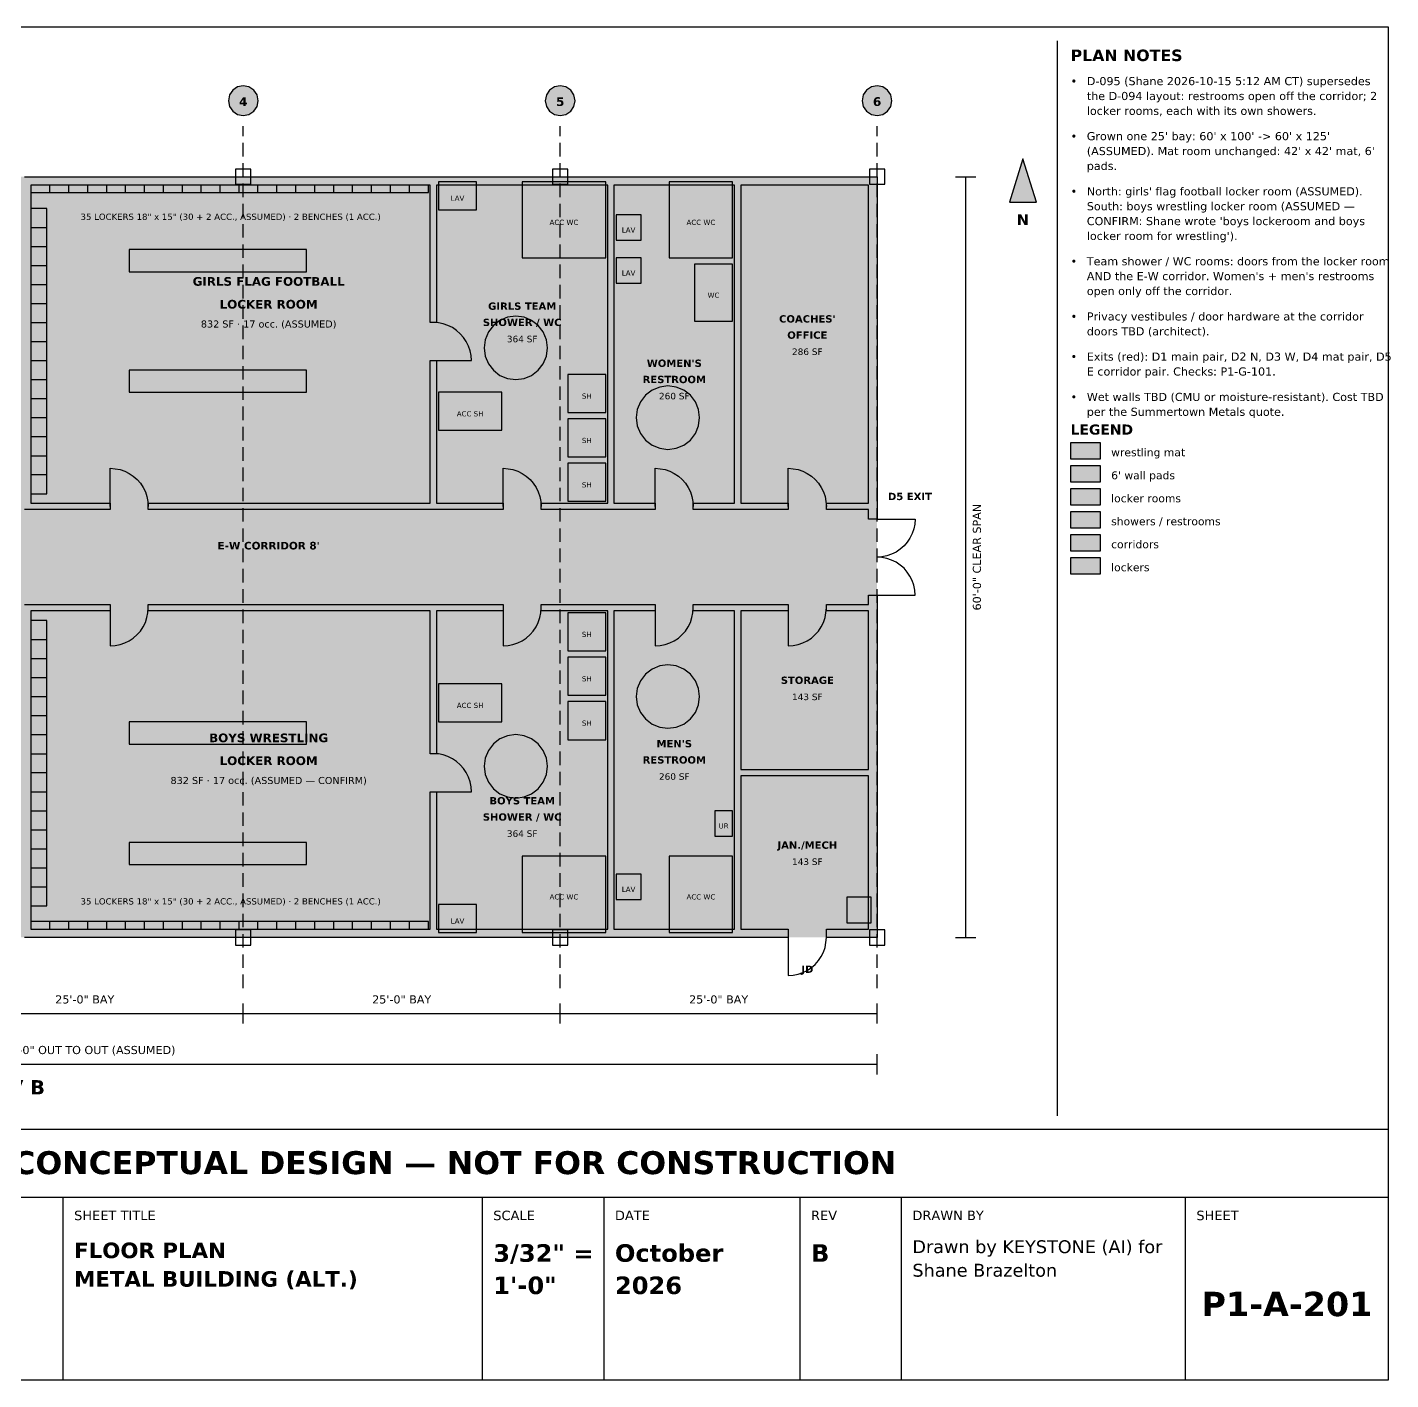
# Model space of a CAD drawing. Header units: inches. Extents: x 0.3 to 16.5, y 0.5 to 10.5.
# Drawn here: x 6.43 to 16.52, y 0.5 to 10.5 of the extents above; entities that cross this region are included whole.
import ezdxf
from ezdxf.enums import TextEntityAlignment as Align

# ---------------------------------------------------------------- set-up
doc = ezdxf.new("R2010")
doc.units = ezdxf.units.IN
doc.header["$MEASUREMENT"] = 0
for name, color, linetype in [('A-ANNO-DIMS', 7, 'Continuous'), ('A-ANNO-EXIT', 7, 'Continuous'), ('A-ANNO-TEXT', 7, 'Continuous'), ('A-DOOR', 7, 'Continuous'), ('A-FLOR-PATT', 7, 'Continuous'), ('A-FURN', 7, 'Continuous'), ('A-WALL', 7, 'Continuous'), ('G-ANNO-TTLB', 7, 'Continuous'), ('P-FIXT', 7, 'Continuous'), ('S-COLS', 7, 'Continuous'), ('S-GRID', 7, 'Continuous')]:
    doc.layers.add(name, color=color, linetype=linetype)
doc.styles.add('KS-BOLD', font='DejaVuSans-Bold.ttf')
doc.styles.add('KS-REG', font='DejaVuSans.ttf')

msp = doc.modelspace()

# ---------------------------------------------------------------- hatches: boundary and pattern name
at = {"layer": 'A-ANNO-TEXT', "true_color": 0x1a1a1a}
msp.add_hatch(color=7, dxfattribs=at).paths.add_polyline_path([(13.797, 9.527), (13.697, 9.207), (13.897, 9.207)])
at = {"layer": 'A-ANNO-TEXT', "true_color": 0xc9302c}
msp.add_hatch(color=7, dxfattribs=at).paths.add_polyline_path([(14.15, 7.308), (14.37, 7.308), (14.37, 7.428), (14.15, 7.428)])
at = {"layer": 'A-ANNO-TEXT', "true_color": 0x2b2b2b}
msp.add_hatch(color=7, dxfattribs=at).paths.add_polyline_path([(14.15, 7.138), (14.37, 7.138), (14.37, 7.258), (14.15, 7.258)])
at = {"layer": 'A-ANNO-TEXT', "true_color": 0xf4e6c8}
msp.add_hatch(color=7, dxfattribs=at).paths.add_polyline_path([(14.15, 6.968), (14.37, 6.968), (14.37, 7.088), (14.15, 7.088)])
at = {"layer": 'A-ANNO-TEXT', "true_color": 0xeaf0f8}
msp.add_hatch(color=7, dxfattribs=at).paths.add_polyline_path([(14.15, 6.798), (14.37, 6.798), (14.37, 6.918), (14.15, 6.918)])
at = {"layer": 'A-ANNO-TEXT', "true_color": 0xe3f1e6}
msp.add_hatch(color=7, dxfattribs=at).paths.add_polyline_path([(14.15, 6.628), (14.37, 6.628), (14.37, 6.748), (14.15, 6.748)])
at = {"layer": 'A-ANNO-TEXT', "true_color": 0x9aa5b1}
msp.add_hatch(color=7, dxfattribs=at).paths.add_polyline_path([(14.15, 6.458), (14.37, 6.458), (14.37, 6.578), (14.15, 6.578)])
at = {"layer": 'A-FLOR-PATT', "true_color": 0xe3f1e6}
for points in [[(5.688, 3.77), (6.438, 3.77), (6.438, 9.395), (5.688, 9.395)], [(6.438, 6.207), (12.719, 6.207), (12.719, 6.957), (6.438, 6.957)]]:
    msp.add_hatch(color=7, dxfattribs=at).paths.add_polyline_path(points)
at = {"layer": 'A-FLOR-PATT', "true_color": 0xf4e6c8}
for points in [[(6.438, 6.957), (9.438, 6.957), (9.438, 9.395), (6.438, 9.395)], [(6.438, 3.77), (9.438, 3.77), (9.438, 6.207), (6.438, 6.207)]]:
    msp.add_hatch(color=7, dxfattribs=at).paths.add_polyline_path(points)
at = {"layer": 'A-FLOR-PATT', "true_color": 0xeaf0f8}
for points in [[(9.438, 6.957), (10.75, 6.957), (10.75, 9.395), (9.438, 9.395)], [(10.75, 6.957), (11.688, 6.957), (11.688, 9.395), (10.75, 9.395)], [(9.438, 3.77), (10.75, 3.77), (10.75, 6.207), (9.438, 6.207)], [(10.75, 3.77), (11.688, 3.77), (11.688, 6.207), (10.75, 6.207)]]:
    msp.add_hatch(color=7, dxfattribs=at).paths.add_polyline_path(points)
at = {"layer": 'A-FLOR-PATT', "true_color": 0xffffff}
for points in [[(11.688, 6.957), (12.719, 6.957), (12.719, 9.395), (11.688, 9.395)], [(11.688, 4.989), (12.719, 4.989), (12.719, 6.207), (11.688, 6.207)], [(11.688, 3.77), (12.719, 3.77), (12.719, 4.989), (11.688, 4.989)]]:
    msp.add_hatch(color=7, dxfattribs=at).paths.add_polyline_path(points)
at = {"layer": 'A-FURN', "true_color": 0x9aa5b1}
for points in [[(6.461, 9.278), (9.4, 9.278), (9.4, 9.332), (6.461, 9.332)], [(6.461, 7.051), (6.578, 7.051), (6.578, 9.161), (6.461, 9.161)], [(6.461, 4.004), (6.578, 4.004), (6.578, 6.114), (6.461, 6.114)], [(6.461, 3.832), (9.4, 3.832), (9.4, 3.887), (6.461, 3.887)]]:
    msp.add_hatch(color=7, dxfattribs=at).paths.add_polyline_path(points)
at = {"layer": 'A-FURN', "true_color": 0xd2b48c}
for points in [[(7.188, 8.692), (8.5, 8.692), (8.5, 8.856), (7.188, 8.856)], [(7.188, 7.801), (8.5, 7.801), (8.5, 7.965), (7.188, 7.965)], [(7.188, 5.2), (8.5, 5.2), (8.5, 5.364), (7.188, 5.364)], [(7.188, 4.309), (8.5, 4.309), (8.5, 4.473), (7.188, 4.473)]]:
    msp.add_hatch(color=7, dxfattribs=at).paths.add_polyline_path(points)
at = {"layer": 'A-WALL', "true_color": 0x1a1a1a}
for points in [[(6.414, 9.395), (12.719, 9.395), (12.719, 6.934), (12.719, 6.864), (12.656, 6.864), (12.656, 6.934), (12.344, 6.934), (12.344, 6.981), (12.656, 6.981), (12.656, 9.332), (11.711, 9.332), (11.711, 6.981), (12.062, 6.981), (12.062, 6.934), (11.711, 6.934), (11.664, 6.934), (11.359, 6.934), (11.359, 6.981), (11.664, 6.981), (11.664, 9.332), (10.773, 9.332), (10.773, 6.981), (11.078, 6.981), (11.078, 6.934), (10.773, 6.934), (10.727, 6.934), (10.234, 6.934), (10.234, 6.981), (10.727, 6.981), (10.727, 9.332), (9.461, 9.332), (9.461, 8.317), (9.414, 8.317), (9.414, 9.332), (6.461, 9.332), (6.461, 6.981), (7.047, 6.981), (7.047, 6.934), (6.414, 6.934), (6.414, 9.332), (6.203, 9.332), (6.203, 9.395), (6.414, 9.395)], [(9.461, 6.981), (9.953, 6.981), (9.953, 6.934), (9.461, 6.934), (9.414, 6.934), (7.328, 6.934), (7.328, 6.981), (9.414, 6.981), (9.414, 8.036), (9.461, 8.036), (9.461, 6.981)], [(12.719, 6.231), (12.719, 3.77), (12.344, 3.77), (12.344, 3.832), (12.656, 3.832), (12.656, 4.965), (11.711, 4.965), (11.711, 3.832), (12.062, 3.832), (12.062, 3.77), (6.414, 3.77), (6.344, 3.77), (6.344, 3.832), (6.414, 3.832), (6.414, 6.231), (7.047, 6.231), (7.047, 6.184), (6.461, 6.184), (6.461, 3.832), (9.414, 3.832), (9.414, 4.848), (9.461, 4.848), (9.461, 3.832), (10.727, 3.832), (10.727, 6.184), (10.234, 6.184), (10.234, 6.231), (10.727, 6.231), (10.773, 6.231), (11.078, 6.231), (11.078, 6.184), (10.773, 6.184), (10.773, 3.832), (11.664, 3.832), (11.664, 4.965), (11.664, 5.012), (11.664, 6.184), (11.359, 6.184), (11.359, 6.231), (11.664, 6.231), (11.711, 6.231), (12.062, 6.231), (12.062, 6.184), (11.711, 6.184), (11.711, 5.012), (12.656, 5.012), (12.656, 6.184), (12.344, 6.184), (12.344, 6.231), (12.656, 6.231), (12.656, 6.301), (12.719, 6.301), (12.719, 6.231)], [(9.414, 6.231), (9.461, 6.231), (9.953, 6.231), (9.953, 6.184), (9.461, 6.184), (9.461, 5.129), (9.414, 5.129), (9.414, 6.184), (7.328, 6.184), (7.328, 6.231), (9.414, 6.231)]]:
    msp.add_hatch(color=7, dxfattribs=at).paths.add_polyline_path(points)
at = {"layer": 'P-FIXT', "true_color": 0xffffff}
for points in [[(9.475, 9.151), (9.756, 9.151), (9.756, 9.357), (9.475, 9.357)], [(10.094, 8.795), (10.712, 8.795), (10.712, 9.357), (10.094, 9.357)], [(11.181, 8.795), (11.65, 8.795), (11.65, 9.357), (11.181, 9.357)], [(10.788, 8.926), (10.975, 8.926), (10.975, 9.114), (10.788, 9.114)], [(10.788, 8.607), (10.975, 8.607), (10.975, 8.795), (10.788, 8.795)], [(11.369, 8.326), (11.65, 8.326), (11.65, 8.748), (11.369, 8.748)], [(11.519, 4.52), (11.65, 4.52), (11.65, 4.707), (11.519, 4.707)], [(10.094, 3.808), (10.712, 3.808), (10.712, 4.37), (10.094, 4.37)], [(11.181, 3.808), (11.65, 3.808), (11.65, 4.37), (11.181, 4.37)], [(10.788, 4.051), (10.975, 4.051), (10.975, 4.239), (10.788, 4.239)], [(12.494, 3.879), (12.675, 3.879), (12.675, 4.067), (12.494, 4.067)], [(9.475, 3.808), (9.756, 3.808), (9.756, 4.014), (9.475, 4.014)]]:
    msp.add_hatch(color=7, dxfattribs=at).paths.add_polyline_path(points)
at = {"layer": 'P-FIXT', "true_color": 0xdcebf7}
for points in [[(10.431, 7.651), (10.712, 7.651), (10.712, 7.932), (10.431, 7.932)], [(9.475, 7.52), (9.944, 7.52), (9.944, 7.801), (9.475, 7.801)], [(10.431, 7.323), (10.712, 7.323), (10.712, 7.604), (10.431, 7.604)], [(10.431, 6.995), (10.712, 6.995), (10.712, 7.276), (10.431, 7.276)], [(10.431, 5.889), (10.712, 5.889), (10.712, 6.17), (10.431, 6.17)], [(10.431, 5.561), (10.712, 5.561), (10.712, 5.842), (10.431, 5.842)], [(9.475, 5.364), (9.944, 5.364), (9.944, 5.645), (9.475, 5.645)], [(10.431, 5.232), (10.712, 5.232), (10.712, 5.514), (10.431, 5.514)]]:
    msp.add_hatch(color=7, dxfattribs=at).paths.add_polyline_path(points)
at = {"layer": 'S-GRID', "true_color": 0xffffff}
for points in [[(8.141, 9.957), (8.133, 10), (8.109, 10.035), (8.073, 10.059), (8.031, 10.067), (7.989, 10.059), (7.953, 10.035), (7.93, 10), (7.921, 9.957), (7.93, 9.915), (7.953, 9.88), (7.989, 9.856), (8.031, 9.848), (8.073, 9.856), (8.109, 9.88), (8.133, 9.915)], [(10.485, 9.957), (10.477, 10), (10.453, 10.035), (10.417, 10.059), (10.375, 10.067), (10.333, 10.059), (10.297, 10.035), (10.273, 10), (10.265, 9.957), (10.273, 9.915), (10.297, 9.88), (10.333, 9.856), (10.375, 9.848), (10.417, 9.856), (10.453, 9.88), (10.477, 9.915)], [(12.829, 9.957), (12.82, 10), (12.797, 10.035), (12.761, 10.059), (12.719, 10.067), (12.677, 10.059), (12.641, 10.035), (12.617, 10), (12.609, 9.957), (12.617, 9.915), (12.641, 9.88), (12.677, 9.856), (12.719, 9.848), (12.761, 9.856), (12.797, 9.88), (12.82, 9.915)]]:
    msp.add_hatch(color=7, dxfattribs=at).paths.add_polyline_path(points)

# ---------------------------------------------------------------- linework, layer by layer
at = {"layer": 'A-ANNO-DIMS'}
for p, q in [((13.3, 9.395), (13.45, 9.395)), ((13.375, 3.77), (13.375, 9.395)), ((13.3, 3.77), (13.45, 3.77)), ((8.031, 3.133), (8.031, 3.282)), ((8.031, 3.133), (8.031, 3.282)), ((10.375, 3.133), (10.375, 3.282)), ((10.375, 3.133), (10.375, 3.282)), ((12.719, 3.133), (12.719, 3.282)), ((5.688, 3.208), (8.031, 3.208)), ((8.031, 3.208), (10.375, 3.208)), ((10.375, 3.208), (12.719, 3.208)), ((1, 2.833), (12.719, 2.833)), ((12.719, 2.757), (12.719, 2.908))]:
    msp.add_line(p, q, dxfattribs=at)
at = {"layer": 'A-ANNO-TEXT'}
msp.add_line((14.05, 10.4), (14.05, 2.45), dxfattribs=at)
for points in [[(13.797, 9.527), (13.697, 9.207), (13.897, 9.207)], [(14.15, 7.308), (14.37, 7.308), (14.37, 7.428), (14.15, 7.428)], [(14.15, 7.138), (14.37, 7.138), (14.37, 7.258), (14.15, 7.258)], [(14.15, 6.968), (14.37, 6.968), (14.37, 7.088), (14.15, 7.088)], [(14.15, 6.798), (14.37, 6.798), (14.37, 6.918), (14.15, 6.918)], [(14.15, 6.628), (14.37, 6.628), (14.37, 6.748), (14.15, 6.748)], [(14.15, 6.458), (14.37, 6.458), (14.37, 6.578), (14.15, 6.578)]]:
    msp.add_lwpolyline(points, close=True, dxfattribs=at)
at = {"layer": 'A-DOOR'}
for p, q in [((9.474, 8.314), (9.438, 8.317)), ((9.51, 8.307), (9.474, 8.314)), ((9.545, 8.295), (9.51, 8.307)), ((9.578, 8.279), (9.545, 8.295)), ((9.609, 8.259), (9.578, 8.279)), ((9.636, 8.234), (9.609, 8.259)), ((9.661, 8.207), (9.636, 8.234)), ((9.681, 8.176), (9.661, 8.207)), ((9.697, 8.143), (9.681, 8.176)), ((9.709, 8.108), (9.697, 8.143)), ((9.716, 8.072), (9.709, 8.108)), ((9.719, 8.036), (9.716, 8.072)), ((9.438, 8.036), (9.719, 8.036)), ((7.047, 6.957), (7.047, 7.239)), ((7.047, 7.239), (7.084, 7.236)), ((7.084, 7.236), (7.12, 7.229)), ((7.12, 7.229), (7.155, 7.217)), ((7.155, 7.217), (7.188, 7.201)), ((7.188, 7.201), (7.218, 7.181)), ((7.218, 7.181), (7.246, 7.156)), ((9.953, 6.957), (9.953, 7.239)), ((9.953, 7.239), (9.99, 7.236)), ((9.99, 7.236), (10.026, 7.229)), ((10.026, 7.229), (10.061, 7.217)), ((10.061, 7.217), (10.094, 7.201)), ((10.094, 7.201), (10.124, 7.181)), ((10.124, 7.181), (10.152, 7.156)), ((11.078, 6.957), (11.078, 7.239)), ((11.078, 7.239), (11.115, 7.236)), ((11.115, 7.236), (11.151, 7.229)), ((11.151, 7.229), (11.186, 7.217)), ((11.186, 7.217), (11.219, 7.201)), ((11.219, 7.201), (11.249, 7.181)), ((11.249, 7.181), (11.277, 7.156)), ((12.062, 6.957), (12.062, 7.239)), ((12.062, 7.239), (12.099, 7.236)), ((12.099, 7.236), (12.135, 7.229)), ((12.135, 7.229), (12.17, 7.217)), ((12.17, 7.217), (12.203, 7.201)), ((12.203, 7.201), (12.234, 7.181)), ((12.234, 7.181), (12.261, 7.156)), ((7.246, 7.156), (7.27, 7.129)), ((7.27, 7.129), (7.29, 7.098)), ((7.29, 7.098), (7.307, 7.065)), ((7.307, 7.065), (7.319, 7.03)), ((10.152, 7.156), (10.176, 7.129)), ((10.176, 7.129), (10.197, 7.098)), ((10.197, 7.098), (10.213, 7.065)), ((10.213, 7.065), (10.225, 7.03)), ((11.277, 7.156), (11.301, 7.129)), ((11.301, 7.129), (11.322, 7.098)), ((11.322, 7.098), (11.338, 7.065)), ((11.338, 7.065), (11.35, 7.03)), ((12.261, 7.156), (12.286, 7.129)), ((12.286, 7.129), (12.306, 7.098)), ((12.306, 7.098), (12.322, 7.065)), ((12.322, 7.065), (12.334, 7.03)), ((7.319, 7.03), (7.326, 6.994)), ((7.326, 6.994), (7.328, 6.957)), ((10.225, 7.03), (10.232, 6.994)), ((10.232, 6.994), (10.234, 6.957)), ((11.35, 7.03), (11.357, 6.994)), ((11.357, 6.994), (11.359, 6.957)), ((12.334, 7.03), (12.341, 6.994)), ((12.341, 6.994), (12.344, 6.957)), ((12.719, 6.864), (13, 6.864)), ((13, 6.864), (12.998, 6.827)), ((12.99, 6.791), (12.979, 6.756)), ((12.998, 6.827), (12.99, 6.791)), ((12.918, 6.665), (12.89, 6.641)), ((12.942, 6.693), (12.918, 6.665)), ((12.962, 6.723), (12.942, 6.693)), ((12.979, 6.756), (12.962, 6.723)), ((12.755, 6.585), (12.719, 6.582)), ((12.755, 6.58), (12.719, 6.582)), ((12.792, 6.592), (12.755, 6.585)), ((12.792, 6.573), (12.755, 6.58)), ((12.826, 6.604), (12.792, 6.592)), ((12.826, 6.561), (12.792, 6.573)), ((12.859, 6.62), (12.826, 6.604)), ((12.859, 6.545), (12.826, 6.561)), ((12.89, 6.641), (12.859, 6.62)), ((12.89, 6.524), (12.859, 6.545)), ((12.918, 6.5), (12.89, 6.524)), ((12.942, 6.472), (12.918, 6.5)), ((12.962, 6.442), (12.942, 6.472)), ((12.979, 6.409), (12.962, 6.442)), ((12.99, 6.374), (12.979, 6.409)), ((12.998, 6.338), (12.99, 6.374)), ((12.719, 6.301), (13, 6.301)), ((13, 6.301), (12.998, 6.338)), ((7.047, 6.207), (7.047, 5.926)), ((7.319, 6.135), (7.326, 6.171)), ((7.326, 6.171), (7.328, 6.207)), ((9.953, 6.207), (9.953, 5.926)), ((10.225, 6.135), (10.232, 6.171)), ((10.232, 6.171), (10.234, 6.207)), ((11.078, 6.207), (11.078, 5.926)), ((11.35, 6.135), (11.357, 6.171)), ((11.357, 6.171), (11.359, 6.207)), ((12.062, 6.207), (12.062, 5.926)), ((12.334, 6.135), (12.341, 6.171)), ((12.341, 6.171), (12.344, 6.207)), ((7.27, 6.036), (7.29, 6.067)), ((7.29, 6.067), (7.307, 6.1)), ((7.307, 6.1), (7.319, 6.135)), ((10.176, 6.036), (10.197, 6.067)), ((10.197, 6.067), (10.213, 6.1)), ((10.213, 6.1), (10.225, 6.135)), ((11.301, 6.036), (11.322, 6.067)), ((11.322, 6.067), (11.338, 6.1)), ((11.338, 6.1), (11.35, 6.135)), ((12.286, 6.036), (12.306, 6.067)), ((12.306, 6.067), (12.322, 6.1)), ((12.322, 6.1), (12.334, 6.135)), ((7.155, 5.948), (7.188, 5.964)), ((7.188, 5.964), (7.218, 5.984)), ((7.218, 5.984), (7.246, 6.009)), ((7.246, 6.009), (7.27, 6.036)), ((10.061, 5.948), (10.094, 5.964)), ((10.094, 5.964), (10.124, 5.984)), ((10.124, 5.984), (10.152, 6.009)), ((10.152, 6.009), (10.176, 6.036)), ((11.186, 5.948), (11.219, 5.964)), ((11.219, 5.964), (11.249, 5.984)), ((11.249, 5.984), (11.277, 6.009)), ((11.277, 6.009), (11.301, 6.036)), ((12.17, 5.948), (12.203, 5.964)), ((12.203, 5.964), (12.234, 5.984)), ((12.234, 5.984), (12.261, 6.009)), ((12.261, 6.009), (12.286, 6.036)), ((7.047, 5.926), (7.084, 5.929)), ((7.084, 5.929), (7.12, 5.936)), ((7.12, 5.936), (7.155, 5.948)), ((9.953, 5.926), (9.99, 5.929)), ((9.99, 5.929), (10.026, 5.936)), ((10.026, 5.936), (10.061, 5.948)), ((11.078, 5.926), (11.115, 5.929)), ((11.115, 5.929), (11.151, 5.936)), ((11.151, 5.936), (11.186, 5.948)), ((12.062, 5.926), (12.099, 5.929)), ((12.099, 5.929), (12.135, 5.936)), ((12.135, 5.936), (12.17, 5.948)), ((9.474, 5.127), (9.438, 5.129)), ((9.51, 5.12), (9.474, 5.127)), ((9.545, 5.108), (9.51, 5.12)), ((9.578, 5.092), (9.545, 5.108)), ((9.609, 5.071), (9.578, 5.092)), ((9.636, 5.047), (9.609, 5.071)), ((9.661, 5.019), (9.636, 5.047)), ((9.681, 4.989), (9.661, 5.019)), ((9.697, 4.956), (9.681, 4.989)), ((9.709, 4.921), (9.697, 4.956)), ((9.438, 4.848), (9.719, 4.848)), ((9.716, 4.885), (9.709, 4.921)), ((9.719, 4.848), (9.716, 4.885)), ((12.062, 3.77), (12.062, 3.489)), ((12.334, 3.697), (12.341, 3.733)), ((12.341, 3.733), (12.344, 3.77)), ((12.306, 3.629), (12.322, 3.662)), ((12.322, 3.662), (12.334, 3.697)), ((12.203, 3.526), (12.234, 3.547)), ((12.234, 3.547), (12.261, 3.571)), ((12.261, 3.571), (12.286, 3.599)), ((12.286, 3.599), (12.306, 3.629)), ((12.062, 3.489), (12.099, 3.491)), ((12.099, 3.491), (12.135, 3.498)), ((12.135, 3.498), (12.17, 3.51)), ((12.17, 3.51), (12.203, 3.526))]:
    msp.add_line(p, q, dxfattribs=at)
at = {"layer": 'A-FURN'}
for p, q in [((6.601, 9.278), (6.601, 9.332)), ((6.741, 9.278), (6.741, 9.332)), ((6.881, 9.278), (6.881, 9.332)), ((7.021, 9.278), (7.021, 9.332)), ((7.161, 9.278), (7.161, 9.332)), ((7.301, 9.278), (7.301, 9.332)), ((7.441, 9.278), (7.441, 9.332)), ((7.581, 9.278), (7.581, 9.332)), ((7.721, 9.278), (7.721, 9.332)), ((7.86, 9.278), (7.86, 9.332)), ((8, 9.278), (8, 9.332)), ((8.14, 9.278), (8.14, 9.332)), ((8.28, 9.278), (8.28, 9.332)), ((8.42, 9.278), (8.42, 9.332)), ((8.56, 9.278), (8.56, 9.332)), ((8.7, 9.278), (8.7, 9.332)), ((8.84, 9.278), (8.84, 9.332)), ((8.98, 9.278), (8.98, 9.332)), ((9.12, 9.278), (9.12, 9.332)), ((9.26, 9.278), (9.26, 9.332)), ((6.461, 9.02), (6.578, 9.02)), ((6.461, 8.879), (6.578, 8.879)), ((6.461, 8.739), (6.578, 8.739)), ((6.461, 8.598), (6.578, 8.598)), ((6.461, 8.457), (6.578, 8.457)), ((6.461, 8.317), (6.578, 8.317)), ((6.461, 8.176), (6.578, 8.176)), ((6.461, 8.036), (6.578, 8.036)), ((6.461, 7.895), (6.578, 7.895)), ((6.461, 7.754), (6.578, 7.754)), ((6.461, 7.614), (6.578, 7.614)), ((6.461, 7.473), (6.578, 7.473)), ((6.461, 7.332), (6.578, 7.332)), ((6.461, 7.192), (6.578, 7.192)), ((6.461, 5.973), (6.578, 5.973)), ((6.461, 5.832), (6.578, 5.832)), ((6.461, 5.692), (6.578, 5.692)), ((6.461, 5.551), (6.578, 5.551)), ((6.461, 5.411), (6.578, 5.411)), ((6.461, 5.27), (6.578, 5.27)), ((6.461, 5.129), (6.578, 5.129)), ((6.461, 4.989), (6.578, 4.989)), ((6.461, 4.848), (6.578, 4.848)), ((6.461, 4.707), (6.578, 4.707)), ((6.461, 4.567), (6.578, 4.567)), ((6.461, 4.426), (6.578, 4.426)), ((6.461, 4.286), (6.578, 4.286)), ((6.461, 4.145), (6.578, 4.145)), ((6.601, 3.832), (6.601, 3.887)), ((6.741, 3.832), (6.741, 3.887)), ((6.881, 3.832), (6.881, 3.887)), ((7.021, 3.832), (7.021, 3.887)), ((7.161, 3.832), (7.161, 3.887)), ((7.301, 3.832), (7.301, 3.887)), ((7.441, 3.832), (7.441, 3.887)), ((7.581, 3.832), (7.581, 3.887)), ((7.721, 3.832), (7.721, 3.887)), ((7.86, 3.832), (7.86, 3.887)), ((8, 3.832), (8, 3.887)), ((8.14, 3.832), (8.14, 3.887)), ((8.28, 3.832), (8.28, 3.887)), ((8.42, 3.832), (8.42, 3.887)), ((8.56, 3.832), (8.56, 3.887)), ((8.7, 3.832), (8.7, 3.887)), ((8.84, 3.832), (8.84, 3.887)), ((8.98, 3.832), (8.98, 3.887)), ((9.12, 3.832), (9.12, 3.887)), ((9.26, 3.832), (9.26, 3.887))]:
    msp.add_line(p, q, dxfattribs=at)
for points in [[(6.461, 9.278), (9.4, 9.278), (9.4, 9.332), (6.461, 9.332)], [(6.461, 7.051), (6.578, 7.051), (6.578, 9.161), (6.461, 9.161)], [(7.188, 8.692), (8.5, 8.692), (8.5, 8.856), (7.188, 8.856)], [(7.188, 7.801), (8.5, 7.801), (8.5, 7.965), (7.188, 7.965)], [(6.461, 4.004), (6.578, 4.004), (6.578, 6.114), (6.461, 6.114)], [(7.188, 5.2), (8.5, 5.2), (8.5, 5.364), (7.188, 5.364)], [(7.188, 4.309), (8.5, 4.309), (8.5, 4.473), (7.188, 4.473)], [(6.461, 3.832), (9.4, 3.832), (9.4, 3.887), (6.461, 3.887)]]:
    msp.add_lwpolyline(points, close=True, dxfattribs=at)
at = {"layer": 'A-WALL'}
for points in [[(6.414, 9.395), (12.719, 9.395), (12.719, 6.934), (12.719, 6.864), (12.656, 6.864), (12.656, 6.934), (12.344, 6.934), (12.344, 6.981), (12.656, 6.981), (12.656, 9.332), (11.711, 9.332), (11.711, 6.981), (12.062, 6.981), (12.062, 6.934), (11.711, 6.934), (11.664, 6.934), (11.359, 6.934), (11.359, 6.981), (11.664, 6.981), (11.664, 9.332), (10.773, 9.332), (10.773, 6.981), (11.078, 6.981), (11.078, 6.934), (10.773, 6.934), (10.727, 6.934), (10.234, 6.934), (10.234, 6.981), (10.727, 6.981), (10.727, 9.332), (9.461, 9.332), (9.461, 8.317), (9.414, 8.317), (9.414, 9.332), (6.461, 9.332), (6.461, 6.981), (7.047, 6.981), (7.047, 6.934), (6.414, 6.934)], [(6.414, 6.231), (7.047, 6.231), (7.047, 6.184), (6.461, 6.184), (6.461, 3.832), (9.414, 3.832), (9.414, 4.848), (9.461, 4.848), (9.461, 3.832), (10.727, 3.832), (10.727, 6.184), (10.234, 6.184), (10.234, 6.231), (10.727, 6.231), (10.773, 6.231), (11.078, 6.231), (11.078, 6.184), (10.773, 6.184), (10.773, 3.832), (11.664, 3.832), (11.664, 4.965), (11.664, 5.012), (11.664, 6.184), (11.359, 6.184), (11.359, 6.231), (11.664, 6.231), (11.711, 6.231), (12.062, 6.231), (12.062, 6.184), (11.711, 6.184), (11.711, 5.012), (12.656, 5.012), (12.656, 6.184), (12.344, 6.184), (12.344, 6.231), (12.656, 6.231), (12.656, 6.301), (12.719, 6.301), (12.719, 6.231), (12.719, 6.231), (12.719, 3.77), (12.344, 3.77), (12.344, 3.832), (12.656, 3.832), (12.656, 4.965), (11.711, 4.965), (11.711, 3.832), (12.062, 3.832), (12.062, 3.77), (6.414, 3.77)]]:
    msp.add_lwpolyline(points, dxfattribs=at)
for points in [[(9.461, 6.981), (9.953, 6.981), (9.953, 6.934), (9.461, 6.934), (9.414, 6.934), (7.328, 6.934), (7.328, 6.981), (9.414, 6.981), (9.414, 8.036), (9.461, 8.036), (9.461, 6.981)], [(9.414, 6.231), (9.461, 6.231), (9.953, 6.231), (9.953, 6.184), (9.461, 6.184), (9.461, 5.129), (9.414, 5.129), (9.414, 6.184), (7.328, 6.184), (7.328, 6.231), (9.414, 6.231)]]:
    msp.add_lwpolyline(points, close=True, dxfattribs=at)
at = {"layer": 'G-ANNO-TTLB'}
for p, q in [((0.5, 1.85), (16.5, 1.85)), ((6.7, 0.5), (6.7, 1.85)), ((9.8, 0.5), (9.8, 1.85)), ((10.7, 0.5), (10.7, 1.85)), ((12.15, 0.5), (12.15, 1.85)), ((12.9, 0.5), (12.9, 1.85)), ((15, 0.5), (15, 1.85))]:
    msp.add_line(p, q, dxfattribs=at)
for points in [[(0.5, 0.5), (16.5, 0.5), (16.5, 10.5), (0.5, 10.5)], [(0.5, 1.85), (16.5, 1.85), (16.5, 2.35), (0.5, 2.35)]]:
    msp.add_lwpolyline(points, close=True, dxfattribs=at)
at = {"layer": 'P-FIXT'}
for points in [[(9.475, 9.151), (9.756, 9.151), (9.756, 9.357), (9.475, 9.357)], [(10.094, 8.795), (10.712, 8.795), (10.712, 9.357), (10.094, 9.357)], [(11.181, 8.795), (11.65, 8.795), (11.65, 9.357), (11.181, 9.357)], [(10.788, 8.926), (10.975, 8.926), (10.975, 9.114), (10.788, 9.114)], [(10.788, 8.607), (10.975, 8.607), (10.975, 8.795), (10.788, 8.795)], [(11.369, 8.326), (11.65, 8.326), (11.65, 8.748), (11.369, 8.748)], [(10.281, 8.129), (10.273, 8.19), (10.25, 8.247), (10.213, 8.295), (10.164, 8.332), (10.108, 8.356), (10.047, 8.364), (9.986, 8.356), (9.93, 8.332), (9.881, 8.295), (9.844, 8.247), (9.82, 8.19), (9.812, 8.129), (9.82, 8.069), (9.844, 8.012), (9.881, 7.964), (9.93, 7.926), (9.986, 7.903), (10.047, 7.895), (10.108, 7.903), (10.164, 7.926), (10.213, 7.964), (10.25, 8.012), (10.273, 8.069)], [(10.431, 7.651), (10.712, 7.651), (10.712, 7.932), (10.431, 7.932)], [(9.475, 7.52), (9.944, 7.52), (9.944, 7.801), (9.475, 7.801)], [(11.406, 7.614), (11.398, 7.674), (11.375, 7.731), (11.338, 7.779), (11.289, 7.817), (11.233, 7.84), (11.172, 7.848), (11.111, 7.84), (11.055, 7.817), (11.006, 7.779), (10.969, 7.731), (10.945, 7.674), (10.938, 7.614), (10.945, 7.553), (10.969, 7.497), (11.006, 7.448), (11.055, 7.411), (11.111, 7.387), (11.172, 7.379), (11.233, 7.387), (11.289, 7.411), (11.338, 7.448), (11.375, 7.497), (11.398, 7.553)], [(10.431, 7.323), (10.712, 7.323), (10.712, 7.604), (10.431, 7.604)], [(10.431, 6.995), (10.712, 6.995), (10.712, 7.276), (10.431, 7.276)], [(10.431, 5.889), (10.712, 5.889), (10.712, 6.17), (10.431, 6.17)], [(10.431, 5.561), (10.712, 5.561), (10.712, 5.842), (10.431, 5.842)], [(11.406, 5.551), (11.398, 5.612), (11.375, 5.668), (11.338, 5.717), (11.289, 5.754), (11.233, 5.778), (11.172, 5.786), (11.111, 5.778), (11.055, 5.754), (11.006, 5.717), (10.969, 5.668), (10.945, 5.612), (10.938, 5.551), (10.945, 5.491), (10.969, 5.434), (11.006, 5.386), (11.055, 5.348), (11.111, 5.325), (11.172, 5.317), (11.233, 5.325), (11.289, 5.348), (11.338, 5.386), (11.375, 5.434), (11.398, 5.491)], [(9.475, 5.364), (9.944, 5.364), (9.944, 5.645), (9.475, 5.645)], [(10.431, 5.232), (10.712, 5.232), (10.712, 5.514), (10.431, 5.514)], [(10.281, 5.036), (10.273, 5.096), (10.25, 5.153), (10.213, 5.201), (10.164, 5.239), (10.108, 5.262), (10.047, 5.27), (9.986, 5.262), (9.93, 5.239), (9.881, 5.201), (9.844, 5.153), (9.82, 5.096), (9.812, 5.036), (9.82, 4.975), (9.844, 4.918), (9.881, 4.87), (9.93, 4.833), (9.986, 4.809), (10.047, 4.801), (10.108, 4.809), (10.164, 4.833), (10.213, 4.87), (10.25, 4.918), (10.273, 4.975)], [(11.519, 4.52), (11.65, 4.52), (11.65, 4.707), (11.519, 4.707)], [(10.094, 3.808), (10.712, 3.808), (10.712, 4.37), (10.094, 4.37)], [(11.181, 3.808), (11.65, 3.808), (11.65, 4.37), (11.181, 4.37)], [(10.788, 4.051), (10.975, 4.051), (10.975, 4.239), (10.788, 4.239)], [(12.494, 3.879), (12.675, 3.879), (12.675, 4.067), (12.494, 4.067)], [(9.475, 3.808), (9.756, 3.808), (9.756, 4.014), (9.475, 4.014)]]:
    msp.add_lwpolyline(points, close=True, dxfattribs=at)
at = {"layer": 'S-COLS'}
for points in [[(7.975, 9.339), (8.088, 9.339), (8.088, 9.451), (7.975, 9.451)], [(10.319, 9.339), (10.431, 9.339), (10.431, 9.451), (10.319, 9.451)], [(12.663, 9.339), (12.775, 9.339), (12.775, 9.451), (12.663, 9.451)], [(7.975, 3.714), (8.088, 3.714), (8.088, 3.826), (7.975, 3.826)], [(10.319, 3.714), (10.431, 3.714), (10.431, 3.826), (10.319, 3.826)], [(12.663, 3.714), (12.775, 3.714), (12.775, 3.826), (12.663, 3.826)]]:
    msp.add_lwpolyline(points, close=True, dxfattribs=at)
at = {"layer": 'S-GRID'}
for p, q in [((8.031, 9.695), (8.031, 9.77)), ((10.375, 9.695), (10.375, 9.77)), ((12.719, 9.695), (12.719, 9.77)), ((8.031, 9.545), (8.031, 9.645)), ((10.375, 9.545), (10.375, 9.645)), ((12.719, 9.545), (12.719, 9.645)), ((8.031, 9.395), (8.031, 9.495)), ((10.375, 9.395), (10.375, 9.495)), ((12.719, 9.395), (12.719, 9.495)), ((8.031, 9.245), (8.031, 9.345)), ((10.375, 9.245), (10.375, 9.345)), ((12.719, 9.245), (12.719, 9.345)), ((8.031, 9.095), (8.031, 9.195)), ((10.375, 9.095), (10.375, 9.195)), ((12.719, 9.095), (12.719, 9.195)), ((8.031, 8.945), (8.031, 9.045)), ((10.375, 8.945), (10.375, 9.045)), ((12.719, 8.945), (12.719, 9.045)), ((8.031, 8.795), (8.031, 8.895)), ((10.375, 8.795), (10.375, 8.895)), ((12.719, 8.795), (12.719, 8.895)), ((8.031, 8.645), (8.031, 8.745)), ((10.375, 8.645), (10.375, 8.745)), ((12.719, 8.645), (12.719, 8.745)), ((8.031, 8.495), (8.031, 8.595)), ((10.375, 8.495), (10.375, 8.595)), ((12.719, 8.495), (12.719, 8.595)), ((8.031, 8.345), (8.031, 8.445)), ((10.375, 8.345), (10.375, 8.445)), ((12.719, 8.345), (12.719, 8.445)), ((8.031, 8.195), (8.031, 8.295)), ((10.375, 8.195), (10.375, 8.295)), ((12.719, 8.195), (12.719, 8.295)), ((8.031, 8.045), (8.031, 8.145)), ((10.375, 8.045), (10.375, 8.145)), ((12.719, 8.045), (12.719, 8.145)), ((8.031, 7.895), (8.031, 7.995)), ((10.375, 7.895), (10.375, 7.995)), ((12.719, 7.895), (12.719, 7.995)), ((8.031, 7.745), (8.031, 7.845)), ((10.375, 7.745), (10.375, 7.845)), ((12.719, 7.745), (12.719, 7.845)), ((8.031, 7.595), (8.031, 7.695)), ((10.375, 7.595), (10.375, 7.695)), ((12.719, 7.595), (12.719, 7.695)), ((8.031, 7.445), (8.031, 7.545)), ((10.375, 7.445), (10.375, 7.545)), ((12.719, 7.445), (12.719, 7.545)), ((8.031, 7.295), (8.031, 7.395)), ((10.375, 7.295), (10.375, 7.395)), ((12.719, 7.295), (12.719, 7.395)), ((8.031, 7.145), (8.031, 7.245)), ((10.375, 7.145), (10.375, 7.245)), ((12.719, 7.145), (12.719, 7.245)), ((8.031, 6.995), (8.031, 7.095)), ((10.375, 6.995), (10.375, 7.095)), ((12.719, 6.995), (12.719, 7.095)), ((8.031, 6.845), (8.031, 6.945)), ((10.375, 6.845), (10.375, 6.945)), ((12.719, 6.845), (12.719, 6.945)), ((8.031, 6.695), (8.031, 6.795)), ((10.375, 6.695), (10.375, 6.795)), ((12.719, 6.695), (12.719, 6.795)), ((8.031, 6.545), (8.031, 6.645)), ((10.375, 6.545), (10.375, 6.645)), ((12.719, 6.545), (12.719, 6.645)), ((8.031, 6.395), (8.031, 6.495)), ((10.375, 6.395), (10.375, 6.495)), ((12.719, 6.395), (12.719, 6.495)), ((8.031, 6.245), (8.031, 6.345)), ((10.375, 6.245), (10.375, 6.345)), ((12.719, 6.245), (12.719, 6.345)), ((8.031, 6.095), (8.031, 6.195)), ((10.375, 6.095), (10.375, 6.195)), ((12.719, 6.095), (12.719, 6.195)), ((8.031, 5.945), (8.031, 6.045)), ((10.375, 5.945), (10.375, 6.045)), ((12.719, 5.945), (12.719, 6.045)), ((8.031, 5.795), (8.031, 5.895)), ((10.375, 5.795), (10.375, 5.895)), ((12.719, 5.795), (12.719, 5.895)), ((8.031, 5.645), (8.031, 5.745)), ((10.375, 5.645), (10.375, 5.745)), ((12.719, 5.645), (12.719, 5.745)), ((8.031, 5.495), (8.031, 5.595)), ((10.375, 5.495), (10.375, 5.595)), ((12.719, 5.495), (12.719, 5.595)), ((8.031, 5.345), (8.031, 5.445)), ((10.375, 5.345), (10.375, 5.445)), ((12.719, 5.345), (12.719, 5.445)), ((8.031, 5.195), (8.031, 5.295)), ((10.375, 5.195), (10.375, 5.295)), ((12.719, 5.195), (12.719, 5.295)), ((8.031, 5.045), (8.031, 5.145)), ((10.375, 5.045), (10.375, 5.145)), ((12.719, 5.045), (12.719, 5.145)), ((8.031, 4.895), (8.031, 4.995)), ((10.375, 4.895), (10.375, 4.995)), ((12.719, 4.895), (12.719, 4.995)), ((8.031, 4.745), (8.031, 4.845)), ((10.375, 4.745), (10.375, 4.845)), ((12.719, 4.745), (12.719, 4.845)), ((8.031, 4.595), (8.031, 4.695)), ((10.375, 4.595), (10.375, 4.695)), ((12.719, 4.595), (12.719, 4.695)), ((8.031, 4.445), (8.031, 4.545)), ((10.375, 4.445), (10.375, 4.545)), ((12.719, 4.445), (12.719, 4.545)), ((8.031, 4.295), (8.031, 4.395)), ((10.375, 4.295), (10.375, 4.395)), ((12.719, 4.295), (12.719, 4.395)), ((8.031, 4.145), (8.031, 4.245)), ((10.375, 4.145), (10.375, 4.245)), ((12.719, 4.145), (12.719, 4.245)), ((8.031, 3.995), (8.031, 4.095)), ((10.375, 3.995), (10.375, 4.095)), ((12.719, 3.995), (12.719, 4.095)), ((8.031, 3.845), (8.031, 3.945)), ((10.375, 3.845), (10.375, 3.945)), ((12.719, 3.845), (12.719, 3.945)), ((8.031, 3.695), (8.031, 3.795)), ((10.375, 3.695), (10.375, 3.795)), ((12.719, 3.695), (12.719, 3.795)), ((8.031, 3.545), (8.031, 3.645)), ((10.375, 3.545), (10.375, 3.645)), ((12.719, 3.545), (12.719, 3.645)), ((8.031, 3.395), (8.031, 3.495)), ((10.375, 3.395), (10.375, 3.495)), ((12.719, 3.395), (12.719, 3.495))]:
    msp.add_line(p, q, dxfattribs=at)
for points in [[(8.141, 9.957), (8.133, 10), (8.109, 10.035), (8.073, 10.059), (8.031, 10.067), (7.989, 10.059), (7.953, 10.035), (7.93, 10), (7.921, 9.957), (7.93, 9.915), (7.953, 9.88), (7.989, 9.856), (8.031, 9.848), (8.073, 9.856), (8.109, 9.88), (8.133, 9.915)], [(10.485, 9.957), (10.477, 10), (10.453, 10.035), (10.417, 10.059), (10.375, 10.067), (10.333, 10.059), (10.297, 10.035), (10.273, 10), (10.265, 9.957), (10.273, 9.915), (10.297, 9.88), (10.333, 9.856), (10.375, 9.848), (10.417, 9.856), (10.453, 9.88), (10.477, 9.915)], [(12.829, 9.957), (12.82, 10), (12.797, 10.035), (12.761, 10.059), (12.719, 10.067), (12.677, 10.059), (12.641, 10.035), (12.617, 10), (12.609, 9.957), (12.617, 9.915), (12.641, 9.88), (12.677, 9.856), (12.719, 9.848), (12.761, 9.856), (12.797, 9.88), (12.82, 9.915)]]:
    msp.add_lwpolyline(points, close=True, dxfattribs=at)

# ---------------------------------------------------------------- texts
at = {"layer": 'A-ANNO-DIMS', "style": 'KS-REG'}
msp.add_text('60\'-0" CLEAR SPAN', height=0.06, rotation=90, dxfattribs=at).set_placement((13.487, 6.582), align=Align.CENTER)
for s, p in [('25\'-0" BAY', (6.859, 3.282)), ('25\'-0" BAY', (9.203, 3.282)), ('25\'-0" BAY', (11.547, 3.282)), ('125\'-0" OUT TO OUT (ASSUMED)', (6.859, 2.908))]:
    msp.add_text(s, height=0.06, dxfattribs=at).set_placement(p, align=Align.CENTER)
at = {"layer": 'A-ANNO-EXIT', "style": 'KS-BOLD'}
for s, p in [('D5 EXIT', (12.962, 7.004)), ('JD', (12.203, 3.508))]:
    msp.add_text(s, height=0.054, dxfattribs=at).set_placement(p, align=Align.CENTER)
at = {"layer": 'A-ANNO-TEXT'}
for s, height, style, p in [('PLAN NOTES', 0.085, 'KS-BOLD', (14.15, 10.25)), ('•', 0.06, 'KS-REG', (14.15, 10.072)), ('D-095 (Shane 2026-10-15 5:12 AM CT) supersedes', 0.06, 'KS-REG', (14.27, 10.072)), ('the D-094 layout: restrooms open off the corridor; 2', 0.06, 'KS-REG', (14.27, 9.962)), ('locker rooms, each with its own showers.', 0.06, 'KS-REG', (14.27, 9.852)), ('•', 0.06, 'KS-REG', (14.15, 9.665)), ("Grown one 25' bay: 60' x 100' -> 60' x 125'", 0.06, 'KS-REG', (14.27, 9.665)), ("(ASSUMED). Mat room unchanged: 42' x 42' mat, 6'", 0.06, 'KS-REG', (14.27, 9.555)), ('pads.', 0.06, 'KS-REG', (14.27, 9.445)), ('•', 0.06, 'KS-REG', (14.15, 9.257)), ("North: girls' flag football locker room (ASSUMED).", 0.06, 'KS-REG', (14.27, 9.257)), ('South: boys wrestling locker room (ASSUMED —', 0.06, 'KS-REG', (14.27, 9.147)), ("CONFIRM: Shane wrote 'boys lockeroom and boys", 0.06, 'KS-REG', (14.27, 9.037)), ("locker room for wrestling').", 0.06, 'KS-REG', (14.27, 8.927)), ('•', 0.06, 'KS-REG', (14.15, 8.74)), ('Team shower / WC rooms: doors from the locker room', 0.06, 'KS-REG', (14.27, 8.74)), ("AND the E-W corridor. Women's + men's restrooms", 0.06, 'KS-REG', (14.27, 8.63)), ('open only off the corridor.', 0.06, 'KS-REG', (14.27, 8.52)), ('•', 0.06, 'KS-REG', (14.15, 8.332)), ('Privacy vestibules / door hardware at the corridor', 0.06, 'KS-REG', (14.27, 8.332)), ('doors TBD (architect).', 0.06, 'KS-REG', (14.27, 8.222)), ('•', 0.06, 'KS-REG', (14.15, 8.035)), ('Exits (red): D1 main pair, D2 N, D3 W, D4 mat pair, D5', 0.06, 'KS-REG', (14.27, 8.035)), ('E corridor pair. Checks: P1-G-101.', 0.06, 'KS-REG', (14.27, 7.925)), ('•', 0.06, 'KS-REG', (14.15, 7.737)), ('Wet walls TBD (CMU or moisture-resistant). Cost TBD', 0.06, 'KS-REG', (14.27, 7.737)), ('per the Summertown Metals quote.', 0.06, 'KS-REG', (14.27, 7.627)), ('LEGEND', 0.075, 'KS-BOLD', (14.15, 7.488)), ('wrestling mat', 0.058, 'KS-REG', (14.45, 7.328)), ("6' wall pads", 0.058, 'KS-REG', (14.45, 7.158)), ('locker rooms', 0.058, 'KS-REG', (14.45, 6.988)), ('showers / restrooms', 0.058, 'KS-REG', (14.45, 6.818)), ('corridors', 0.058, 'KS-REG', (14.45, 6.648)), ('lockers', 0.058, 'KS-REG', (14.45, 6.478)), ('FLOOR PLAN — NEW METAL TRAINING BUILDING (ALTERNATE) REV B', 0.105, 'KS-BOLD', (1, 2.61))]:
    msp.add_text(s, height=height, dxfattribs=dict(at, style=style)).set_placement(p)
for s, height, style, p in [('N', 0.08, 'KS-BOLD', (13.797, 9.037)), ('GIRLS FLAG FOOTBALL', 0.064, 'KS-BOLD', (8.219, 8.589)), ('LOCKER ROOM', 0.064, 'KS-BOLD', (8.219, 8.42)), ('GIRLS TEAM', 0.054, 'KS-BOLD', (10.094, 8.411)), ("COACHES'", 0.054, 'KS-BOLD', (12.203, 8.317)), ('832 SF · 17 occ. (ASSUMED)', 0.052, 'KS-REG', (8.219, 8.28)), ('SHOWER / WC', 0.054, 'KS-BOLD', (10.094, 8.291)), ('364 SF', 0.048, 'KS-REG', (10.094, 8.171)), ('OFFICE', 0.054, 'KS-BOLD', (12.203, 8.197)), ('286 SF', 0.048, 'KS-REG', (12.203, 8.077)), ("WOMEN'S", 0.054, 'KS-BOLD', (11.219, 7.989)), ('RESTROOM', 0.054, 'KS-BOLD', (11.219, 7.869)), ('260 SF', 0.048, 'KS-REG', (11.219, 7.749)), ("E-W CORRIDOR 8'", 0.056, 'KS-BOLD', (8.219, 6.639)), ('STORAGE', 0.054, 'KS-BOLD', (12.203, 5.645)), ('143 SF', 0.048, 'KS-REG', (12.203, 5.525)), ('BOYS WRESTLING', 0.064, 'KS-BOLD', (8.219, 5.214)), ("MEN'S", 0.054, 'KS-BOLD', (11.219, 5.176)), ('LOCKER ROOM', 0.064, 'KS-BOLD', (8.219, 5.045)), ('RESTROOM', 0.054, 'KS-BOLD', (11.219, 5.056)), ('832 SF · 17 occ. (ASSUMED — CONFIRM)', 0.052, 'KS-REG', (8.219, 4.905)), ('260 SF', 0.048, 'KS-REG', (11.219, 4.936)), ('BOYS TEAM', 0.054, 'KS-BOLD', (10.094, 4.754)), ('SHOWER / WC', 0.054, 'KS-BOLD', (10.094, 4.634)), ('364 SF', 0.048, 'KS-REG', (10.094, 4.514)), ('JAN./MECH', 0.054, 'KS-BOLD', (12.203, 4.426)), ('143 SF', 0.048, 'KS-REG', (12.203, 4.306))]:
    msp.add_text(s, height=height, dxfattribs=dict(at, style=style)).set_placement(p, align=Align.CENTER)
at = {"layer": 'A-FURN', "style": 'KS-REG'}
for p in [(7.938, 9.076), (7.938, 4.014)]:
    msp.add_text('35 LOCKERS 18" x 15" (30 + 2 ACC., ASSUMED) · 2 BENCHES (1 ACC.)', height=0.046, dxfattribs=at).set_placement(p, align=Align.CENTER)
at = {"layer": 'G-ANNO-TTLB', "style": 'KS-BOLD'}
for s, height, p in [('PRELIMINARY — CONCEPTUAL DESIGN — NOT FOR CONSTRUCTION', 0.17, (8.5, 2.02)), ('P1-A-201', 0.18, (15.75, 0.97))]:
    msp.add_text(s, height=height, dxfattribs=at).set_placement(p, align=Align.CENTER)
at = {"layer": 'G-ANNO-TTLB'}
for s, height, style, p in [('SHEET TITLE', 0.07, 'KS-REG', (6.78, 1.68)), ('SCALE', 0.07, 'KS-REG', (9.88, 1.68)), ('DATE', 0.07, 'KS-REG', (10.78, 1.68)), ('REV', 0.07, 'KS-REG', (12.23, 1.68)), ('DRAWN BY', 0.07, 'KS-REG', (12.98, 1.68)), ('SHEET', 0.07, 'KS-REG', (15.08, 1.68)), ('FLOOR PLAN', 0.115, 'KS-BOLD', (6.78, 1.399)), ('Drawn by KEYSTONE (AI) for', 0.095, 'KS-REG', (12.98, 1.436)), ('3/32" =', 0.13, 'KS-BOLD', (9.88, 1.372)), ('October', 0.13, 'KS-BOLD', (10.78, 1.372)), ('B', 0.13, 'KS-BOLD', (12.23, 1.372)), ('Shane Brazelton', 0.095, 'KS-REG', (12.98, 1.262)), ('METAL BUILDING (ALT.)', 0.115, 'KS-BOLD', (6.78, 1.188)), ('1\'-0"', 0.13, 'KS-BOLD', (9.88, 1.133)), ('2026', 0.13, 'KS-BOLD', (10.78, 1.133))]:
    msp.add_text(s, height=height, dxfattribs=dict(at, style=style)).set_placement(p)
at = {"layer": 'P-FIXT', "style": 'KS-REG'}
for s, p in [('LAV', (9.616, 9.217)), ('ACC WC', (10.403, 9.039)), ('ACC WC', (11.416, 9.039)), ('LAV', (10.881, 8.982)), ('LAV', (10.881, 8.664)), ('WC', (11.509, 8.5)), ('SH', (10.572, 7.754)), ('ACC SH', (9.709, 7.623)), ('SH', (10.572, 7.426)), ('SH', (10.572, 7.098)), ('SH', (10.572, 5.992)), ('SH', (10.572, 5.664)), ('ACC SH', (9.709, 5.467)), ('SH', (10.572, 5.336)), ('UR', (11.584, 4.576)), ('LAV', (10.881, 4.107)), ('ACC WC', (10.403, 4.051)), ('ACC WC', (11.416, 4.051)), ('LAV', (9.616, 3.873))]:
    msp.add_text(s, height=0.038, dxfattribs=at).set_placement(p, align=Align.CENTER)
at = {"layer": 'S-GRID', "style": 'KS-BOLD'}
for s, p in [('6', (12.719, 9.918)), ('4', (8.031, 9.918)), ('5', (10.375, 9.918))]:
    msp.add_text(s, height=0.065, dxfattribs=at).set_placement(p, align=Align.CENTER)

doc.saveas('drawing.dxf')
